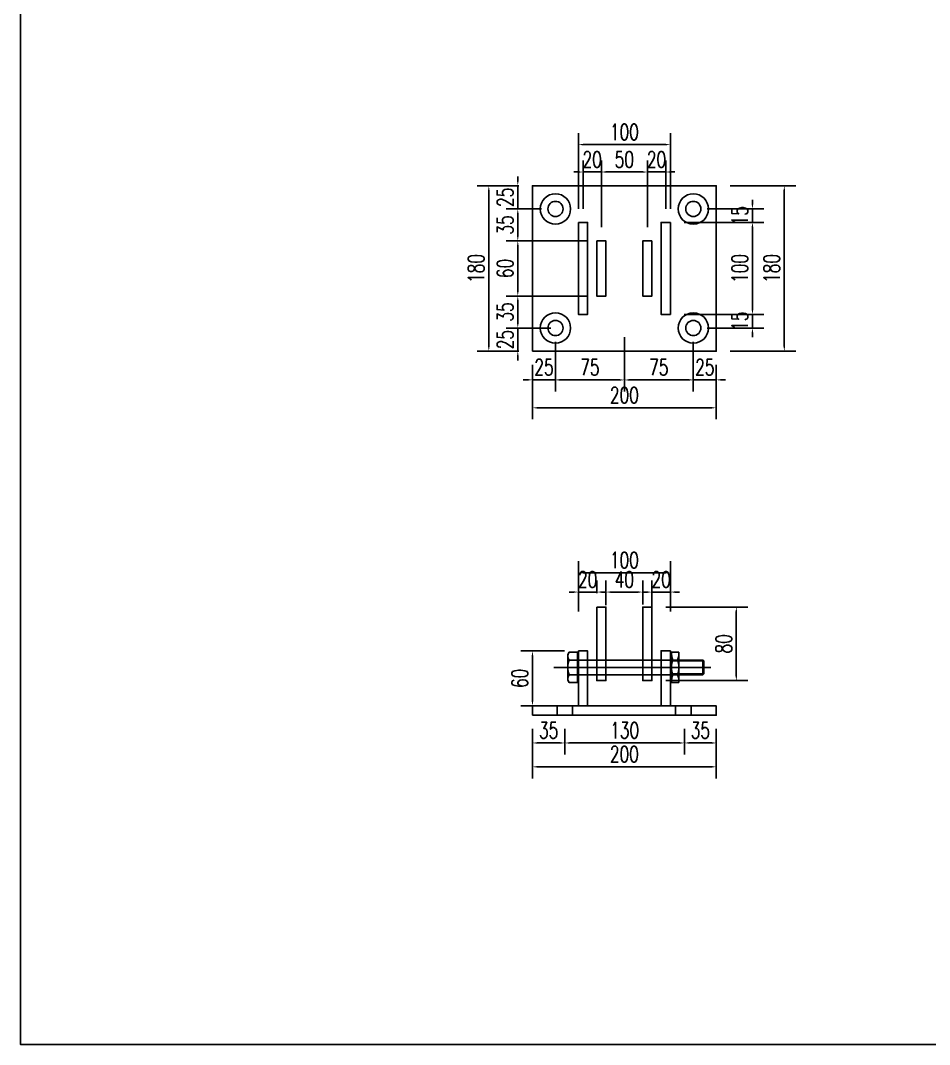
# Model space of a CAD drawing. Header units: millimetres. Extents: x -1546798 to -962116, y 1297493 to 1531173.
# Drawn here: x -1274215 to -1273226, y 1318310 to 1319424 of the extents above; entities that cross this region are included whole.
import ezdxf

# ---------------------------------------------------------------- set-up
doc = ezdxf.new("R2010")
doc.units = ezdxf.units.MM
doc.header["$LTSCALE"] = 10
doc.layers.get('0').update_dxf_attribs({"linetype": 'CONTINUOUS'})
doc.layers.get('DEFPOINTS').update_dxf_attribs({"linetype": 'CONTINUOUS'})
doc.layers.add('W-STEEL_FRAME钢架', color=3, linetype='CONTINUOUS')
doc.layers.add('铝架', color=3, linetype='CONTINUOUS')
doc.styles.add('STANDARD_T3', font='simplex.shx', dxfattribs={"width": 0.7, "bigfont": 'gbcbig.shx'})
doc.dimstyles.new('W&&5', dxfattribs={"dimtxt": 17.5, "dimasz": 5, "dimexe": 12.5, "dimexo": 15, "dimgap": 5, "dimtad": 1, "dimdec": 0, "dimzin": 0, "dimdsep": 46, "dimtxsty": 'STANDARD_T3', "dimcen": 0.09, "dimclrd": 1, "dimclre": 1, "dimclrt": 7, "dimazin": 2, "dimtfac": 1, "dimtdec": 0, "dimtix": 1, "dimtmove": 2, "dimatfit": 3, "dimfxl": 100, "dimtolj": 1, "dimtzin": 0, "dimarcsym": 0})

# ---------------------------------------------------------------- blocks, each defined once
blk = doc.blocks.new('*D1120')
at = {"layer": 'DEFPOINTS', "color": 0, "transparency": 16777216}
for p in [(-1273657.5, 1319064.5), (-1273457.5, 1319064.5), (-1273457.5, 1319002.9)]:
    blk.add_point(p, dxfattribs=at)
at = {"layer": 'W-STEEL_FRAME钢架', "color": 1, "lineweight": -2, "transparency": 16777216}
for p, q in [((-1273657.5, 1319049.5), (-1273657.5, 1318990.4)), ((-1273457.5, 1319049.5), (-1273457.5, 1318990.4)), ((-1273652.5, 1319002.9), (-1273462.5, 1319002.9))]:
    blk.add_line(p, q, dxfattribs=at)
at = {"layer": 'W-STEEL_FRAME钢架', "color": 1, "transparency": 16777216}
for points in [[(-1273652.5, 1319003.7), (-1273652.5, 1319002.1), (-1273657.5, 1319002.9)], [(-1273462.5, 1319003.7), (-1273462.5, 1319002.1), (-1273457.5, 1319002.9)]]:
    blk.add_solid(points, dxfattribs=at)
at = {"layer": 'W-STEEL_FRAME钢架', "color": 7, "transparency": 16777216, "insert": (-1273557.5, 1319016.7), "char_height": 17.5, "attachment_point": 5, "style": 'STANDARD_T3'}
blk.add_mtext('\\A1;200', dxfattribs=at)
blk = doc.blocks.new('*D1107')
at = {"layer": 'DEFPOINTS', "color": 0, "transparency": 16777216}
for p in [(-1273457.5, 1319244.5), (-1273383.5, 1319244.5), (-1273457.5, 1319064.5)]:
    blk.add_point(p, dxfattribs=at)
at = {"layer": 'W-STEEL_FRAME钢架', "color": 1, "lineweight": -2, "transparency": 16777216}
for p, q in [((-1273442.5, 1319244.5), (-1273371, 1319244.5)), ((-1273383.5, 1319069.5), (-1273383.5, 1319239.5)), ((-1273442.5, 1319064.5), (-1273371, 1319064.5))]:
    blk.add_line(p, q, dxfattribs=at)
at = {"layer": 'W-STEEL_FRAME钢架', "color": 1, "transparency": 16777216}
for points in [[(-1273384.3, 1319239.5), (-1273382.7, 1319239.5), (-1273383.5, 1319244.5)], [(-1273384.3, 1319069.5), (-1273382.7, 1319069.5), (-1273383.5, 1319064.5)]]:
    blk.add_solid(points, dxfattribs=at)
at = {"layer": 'W-STEEL_FRAME钢架', "color": 7, "transparency": 16777216, "insert": (-1273397.2, 1319154.5), "char_height": 17.5, "attachment_point": 5, "rotation": 90, "style": 'STANDARD_T3'}
blk.add_mtext('\\A1;180', dxfattribs=at)
blk = doc.blocks.new('*D1121')
at = {"layer": 'DEFPOINTS', "color": 0, "transparency": 16777216}
for p in [(-1273673.5, 1319184.5), (-1273607.5, 1319184.5), (-1273607.5, 1319124.5)]:
    blk.add_point(p, dxfattribs=at)
at = {"layer": 'W-STEEL_FRAME钢架', "color": 1, "lineweight": -2, "transparency": 16777216}
for p, q in [((-1273622.5, 1319184.5), (-1273686, 1319184.5)), ((-1273673.5, 1319129.5), (-1273673.5, 1319179.5)), ((-1273622.5, 1319124.5), (-1273686, 1319124.5))]:
    blk.add_line(p, q, dxfattribs=at)
at = {"layer": 'W-STEEL_FRAME钢架', "color": 1, "transparency": 16777216}
for points in [[(-1273674.3, 1319179.5), (-1273672.6, 1319179.5), (-1273673.5, 1319184.5)], [(-1273674.3, 1319129.5), (-1273672.6, 1319129.5), (-1273673.5, 1319124.5)]]:
    blk.add_solid(points, dxfattribs=at)
at = {"layer": 'W-STEEL_FRAME钢架', "color": 7, "transparency": 16777216, "insert": (-1273687.2, 1319154.5), "char_height": 17.5, "attachment_point": 5, "rotation": 90, "style": 'STANDARD_T3'}
blk.add_mtext('\\A1;60', dxfattribs=at)
blk = doc.blocks.new('*D1122')
at = {"layer": 'DEFPOINTS', "color": 0, "transparency": 16777216}
for p in [(-1273657.5, 1318668.6), (-1273457.5, 1318668.6), (-1273457.5, 1318612.4)]:
    blk.add_point(p, dxfattribs=at)
at = {"layer": 'W-STEEL_FRAME钢架', "color": 1, "lineweight": -2, "transparency": 16777216}
for p, q in [((-1273657.5, 1318653.6), (-1273657.5, 1318599.9)), ((-1273457.5, 1318653.6), (-1273457.5, 1318599.9)), ((-1273652.5, 1318612.4), (-1273462.5, 1318612.4))]:
    blk.add_line(p, q, dxfattribs=at)
at = {"layer": 'W-STEEL_FRAME钢架', "color": 1, "transparency": 16777216}
for points in [[(-1273652.5, 1318613.3), (-1273652.5, 1318611.6), (-1273657.5, 1318612.4)], [(-1273462.5, 1318613.3), (-1273462.5, 1318611.6), (-1273457.5, 1318612.4)]]:
    blk.add_solid(points, dxfattribs=at)
at = {"layer": 'W-STEEL_FRAME钢架', "color": 7, "transparency": 16777216, "insert": (-1273557.5, 1318626.2), "char_height": 17.5, "attachment_point": 5, "style": 'STANDARD_T3'}
blk.add_mtext('\\A1;200', dxfattribs=at)
blk = doc.blocks.new('*D1123')
at = {"layer": 'DEFPOINTS', "color": 0, "transparency": 16777216}
for p in [(-1273657.5, 1318738.5), (-1273607.5, 1318738.5), (-1273607.5, 1318678.6)]:
    blk.add_point(p, dxfattribs=at)
at = {"layer": 'W-STEEL_FRAME钢架', "color": 1, "lineweight": -2, "transparency": 16777216}
for p, q in [((-1273622.5, 1318738.5), (-1273670, 1318738.5)), ((-1273657.5, 1318683.6), (-1273657.5, 1318733.5)), ((-1273622.5, 1318678.6), (-1273670, 1318678.6))]:
    blk.add_line(p, q, dxfattribs=at)
at = {"layer": 'W-STEEL_FRAME钢架', "color": 1, "transparency": 16777216}
for points in [[(-1273658.3, 1318733.5), (-1273656.7, 1318733.5), (-1273657.5, 1318738.5)], [(-1273658.3, 1318683.6), (-1273656.7, 1318683.6), (-1273657.5, 1318678.6)]]:
    blk.add_solid(points, dxfattribs=at)
at = {"layer": 'W-STEEL_FRAME钢架', "color": 7, "transparency": 16777216, "insert": (-1273671.3, 1318708.6), "char_height": 17.5, "attachment_point": 5, "rotation": 90, "style": 'STANDARD_T3'}
blk.add_mtext('\\A1;60', dxfattribs=at)
blk = doc.blocks.new('*D1124')
at = {"layer": 'DEFPOINTS', "color": 0, "transparency": 16777216}
for p in [(-1273527.5, 1318786.2), (-1273527.5, 1318706.2), (-1273435.7, 1318706.2)]:
    blk.add_point(p, dxfattribs=at)
at = {"layer": 'W-STEEL_FRAME钢架', "color": 1, "lineweight": -2, "transparency": 16777216}
for p, q in [((-1273512.5, 1318786.2), (-1273423.2, 1318786.2)), ((-1273435.7, 1318781.2), (-1273435.7, 1318711.2)), ((-1273512.5, 1318706.2), (-1273423.2, 1318706.2))]:
    blk.add_line(p, q, dxfattribs=at)
at = {"layer": 'W-STEEL_FRAME钢架', "color": 1, "transparency": 16777216}
for points in [[(-1273436.5, 1318781.2), (-1273434.8, 1318781.2), (-1273435.7, 1318786.2)], [(-1273436.5, 1318711.2), (-1273434.8, 1318711.2), (-1273435.7, 1318706.2)]]:
    blk.add_solid(points, dxfattribs=at)
at = {"layer": 'W-STEEL_FRAME钢架', "color": 7, "transparency": 16777216, "insert": (-1273449.4, 1318746.2), "char_height": 17.5, "attachment_point": 5, "rotation": 90, "style": 'STANDARD_T3'}
blk.add_mtext('\\A1;80', dxfattribs=at)
blk = doc.blocks.new('*D1125')
at = {"layer": 'DEFPOINTS', "color": 0, "transparency": 16777216}
for p in [(-1273507.5, 1318823.5), (-1273607.5, 1318766.2), (-1273507.5, 1318766.2)]:
    blk.add_point(p, dxfattribs=at)
at = {"layer": 'W-STEEL_FRAME钢架', "color": 1, "lineweight": -2, "transparency": 16777216}
for p, q in [((-1273607.5, 1318781.2), (-1273607.5, 1318836)), ((-1273507.5, 1318781.2), (-1273507.5, 1318836)), ((-1273602.5, 1318823.5), (-1273512.5, 1318823.5))]:
    blk.add_line(p, q, dxfattribs=at)
at = {"layer": 'W-STEEL_FRAME钢架', "color": 1, "transparency": 16777216}
for points in [[(-1273602.5, 1318824.4), (-1273602.5, 1318822.7), (-1273607.5, 1318823.5)], [(-1273512.5, 1318824.4), (-1273512.5, 1318822.7), (-1273507.5, 1318823.5)]]:
    blk.add_solid(points, dxfattribs=at)
at = {"layer": 'W-STEEL_FRAME钢架', "color": 7, "transparency": 16777216, "insert": (-1273557.5, 1318837.3), "char_height": 17.5, "attachment_point": 5, "style": 'STANDARD_T3'}
blk.add_mtext('\\A1;100', dxfattribs=at)
blk = doc.blocks.new('luosi')
at = {"color": 6}
for p, q in [((112.8, 16.6), (120.8, 16.6)), ((112.8, 16.6), (112.8, -16.6)), ((120.8, 16.6), (120.8, -16.6)), ((155.7, 0), (-15.4, 0)), ((10.5, 8), (1.5, 8)), ((112.8, 8), (120.8, 8)), ((10.5, -8), (1.5, -8)), ((112.8, -8), (120.8, -8)), ((112.8, -16.6), (120.8, -16.6))]:
    blk.add_line(p, q, dxfattribs=at)
for points in [[(10.5, -16.6), (1.5, -16.6), (0, -14), (0, 14), (1.5, 16.6), (10.5, 16.6)], [(10.5, 12.4), (11.1, 12.4), (11.1, -12.4), (10.5, -12.4)]]:
    blk.add_lwpolyline(points, close=True, dxfattribs=at)
for points in [[(11.1, -8), (146.9, -8), (147.9, -7), (147.9, 7), (146.9, 8), (11.1, 8)], [(111.2, 8), (112.9, 7), (147.9, 7)], [(146.9, 8), (146.9, -8)], [(111.2, -8), (112.9, -7), (147.9, -7)]]:
    blk.add_lwpolyline(points, dxfattribs=at)
for centre, radius, start, end in [((6.9, 12.3), 6.91, 141.5307, 218.4693), ((134.9, 16), 22.1, 178.4824, 201.2393), ((98.8, 16), 22.1, 338.7607, 1.5176), ((22.1, 0), 22.1, 158.7607, 201.2393), ((134.9, 0), 22.1, 158.7607, 201.2393), ((98.8, 0), 22.1, 338.7607, 21.2393), ((6.9, -12.3), 6.91, 141.5307, 218.4693), ((134.9, -16), 22.1, 158.7607, 181.5348), ((98.8, -16), 22.1, 358.4652, 21.2393)]:
    blk.add_arc(centre, radius, start, end, dxfattribs=at)
blk = doc.blocks.new('*D1129')
at = {"layer": 'DEFPOINTS', "color": 0, "transparency": 16777216}
for p in [(-1273507.5, 1319204.5), (-1273418.2, 1319204.5), (-1273507.5, 1319104.5)]:
    blk.add_point(p, dxfattribs=at)
at = {"layer": 'W-STEEL_FRAME钢架', "color": 1, "lineweight": -2, "transparency": 16777216}
for p, q in [((-1273492.5, 1319204.5), (-1273405.7, 1319204.5)), ((-1273418.2, 1319109.5), (-1273418.2, 1319199.5)), ((-1273492.5, 1319104.5), (-1273405.7, 1319104.5))]:
    blk.add_line(p, q, dxfattribs=at)
at = {"layer": 'W-STEEL_FRAME钢架', "color": 1, "transparency": 16777216}
for points in [[(-1273419, 1319199.5), (-1273417.3, 1319199.5), (-1273418.2, 1319204.5)], [(-1273419, 1319109.5), (-1273417.3, 1319109.5), (-1273418.2, 1319104.5)]]:
    blk.add_solid(points, dxfattribs=at)
at = {"layer": 'W-STEEL_FRAME钢架', "color": 7, "transparency": 16777216, "insert": (-1273431.9, 1319154.5), "char_height": 17.5, "attachment_point": 5, "rotation": 90, "style": 'STANDARD_T3'}
blk.add_mtext('\\A1;100', dxfattribs=at)
blk = doc.blocks.new('*D1137')
at = {"layer": 'DEFPOINTS', "color": 0, "transparency": 16777216}
for p in [(-1273582.5, 1319124.5), (-1273673.5, 1319089.7), (-1273622.5, 1319089.7)]:
    blk.add_point(p, dxfattribs=at)
at = {"layer": 'W-STEEL_FRAME钢架', "color": 1, "lineweight": -2, "transparency": 16777216}
for p, q in [((-1273597.5, 1319124.5), (-1273686, 1319124.5)), ((-1273673.5, 1319119.5), (-1273673.5, 1319094.7)), ((-1273637.5, 1319089.7), (-1273686, 1319089.7))]:
    blk.add_line(p, q, dxfattribs=at)
at = {"layer": 'W-STEEL_FRAME钢架', "color": 1, "transparency": 16777216}
for points in [[(-1273674.3, 1319119.5), (-1273672.6, 1319119.5), (-1273673.5, 1319124.5)], [(-1273674.3, 1319094.7), (-1273672.6, 1319094.7), (-1273673.5, 1319089.7)]]:
    blk.add_solid(points, dxfattribs=at)
at = {"layer": 'W-STEEL_FRAME钢架', "color": 7, "transparency": 16777216, "insert": (-1273687.2, 1319107.1), "char_height": 17.5, "attachment_point": 5, "rotation": 90, "style": 'STANDARD_T3'}
blk.add_mtext('\\A1;35', dxfattribs=at)
blk = doc.blocks.new('*D1138')
at = {"layer": 'DEFPOINTS', "color": 0, "transparency": 16777216}
for p in [(-1273673.5, 1319219.2), (-1273632.5, 1319219.2), (-1273582.5, 1319184.5)]:
    blk.add_point(p, dxfattribs=at)
at = {"layer": 'W-STEEL_FRAME钢架', "color": 1, "lineweight": -2, "transparency": 16777216}
for p, q in [((-1273647.5, 1319219.2), (-1273686, 1319219.2)), ((-1273673.5, 1319189.5), (-1273673.5, 1319214.2)), ((-1273597.5, 1319184.5), (-1273686, 1319184.5))]:
    blk.add_line(p, q, dxfattribs=at)
at = {"layer": 'W-STEEL_FRAME钢架', "color": 1, "transparency": 16777216}
for points in [[(-1273674.3, 1319214.2), (-1273672.6, 1319214.2), (-1273673.5, 1319219.2)], [(-1273674.3, 1319189.5), (-1273672.6, 1319189.5), (-1273673.5, 1319184.5)]]:
    blk.add_solid(points, dxfattribs=at)
at = {"layer": 'W-STEEL_FRAME钢架', "color": 7, "transparency": 16777216, "insert": (-1273687.2, 1319201.8), "char_height": 17.5, "attachment_point": 5, "rotation": 90, "style": 'STANDARD_T3'}
blk.add_mtext('\\A1;35', dxfattribs=at)
blk = doc.blocks.new('*D1139')
at = {"layer": 'DEFPOINTS', "color": 0, "transparency": 16777216}
for p in [(-1273632.5, 1319089.7), (-1273657.5, 1319064.5), (-1273632.5, 1319033.3)]:
    blk.add_point(p, dxfattribs=at)
at = {"layer": 'W-STEEL_FRAME钢架', "color": 1, "lineweight": -2, "transparency": 16777216}
for p, q in [((-1273632.5, 1319074.7), (-1273632.5, 1319020.8)), ((-1273657.5, 1319049.5), (-1273657.5, 1319020.8)), ((-1273662.5, 1319033.3), (-1273667.5, 1319033.3)), ((-1273657.5, 1319033.3), (-1273632.5, 1319033.3)), ((-1273627.5, 1319033.3), (-1273622.5, 1319033.3))]:
    blk.add_line(p, q, dxfattribs=at)
at = {"layer": 'W-STEEL_FRAME钢架', "color": 1, "transparency": 16777216}
for points in [[(-1273662.5, 1319034.2), (-1273662.5, 1319032.5), (-1273657.5, 1319033.3)], [(-1273627.5, 1319034.2), (-1273627.5, 1319032.5), (-1273632.5, 1319033.3)]]:
    blk.add_solid(points, dxfattribs=at)
at = {"layer": 'W-STEEL_FRAME钢架', "color": 7, "transparency": 16777216, "insert": (-1273645, 1319047.1), "char_height": 17.5, "attachment_point": 5, "style": 'STANDARD_T3'}
blk.add_mtext('\\A1;25', dxfattribs=at)
blk = doc.blocks.new('*D1140')
at = {"layer": 'DEFPOINTS', "color": 0, "transparency": 16777216}
for p in [(-1273632.5, 1319089.7), (-1273557.5, 1319094.7), (-1273557.5, 1319033.2)]:
    blk.add_point(p, dxfattribs=at)
at = {"layer": 'W-STEEL_FRAME钢架', "color": 1, "lineweight": -2, "transparency": 16777216}
for p, q in [((-1273557.5, 1319079.7), (-1273557.5, 1319020.7)), ((-1273632.5, 1319074.7), (-1273632.5, 1319020.7)), ((-1273627.5, 1319033.2), (-1273562.5, 1319033.2))]:
    blk.add_line(p, q, dxfattribs=at)
at = {"layer": 'W-STEEL_FRAME钢架', "color": 1, "transparency": 16777216}
for points in [[(-1273627.5, 1319034), (-1273627.5, 1319032.4), (-1273632.5, 1319033.2)], [(-1273562.5, 1319034), (-1273562.5, 1319032.4), (-1273557.5, 1319033.2)]]:
    blk.add_solid(points, dxfattribs=at)
at = {"layer": 'W-STEEL_FRAME钢架', "color": 7, "transparency": 16777216, "insert": (-1273595, 1319047), "char_height": 17.5, "attachment_point": 5, "style": 'STANDARD_T3'}
blk.add_mtext('\\A1;75', dxfattribs=at)
blk = doc.blocks.new('*D1141')
at = {"layer": 'DEFPOINTS', "color": 0, "transparency": 16777216}
for p in [(-1273557.5, 1319094.7), (-1273482.5, 1319089.7), (-1273482.5, 1319033.2)]:
    blk.add_point(p, dxfattribs=at)
at = {"layer": 'W-STEEL_FRAME钢架', "color": 1, "lineweight": -2, "transparency": 16777216}
for p, q in [((-1273557.5, 1319079.7), (-1273557.5, 1319020.7)), ((-1273482.5, 1319074.7), (-1273482.5, 1319020.7)), ((-1273552.5, 1319033.2), (-1273487.5, 1319033.2))]:
    blk.add_line(p, q, dxfattribs=at)
at = {"layer": 'W-STEEL_FRAME钢架', "color": 1, "transparency": 16777216}
for points in [[(-1273552.5, 1319034), (-1273552.5, 1319032.4), (-1273557.5, 1319033.2)], [(-1273487.5, 1319034), (-1273487.5, 1319032.4), (-1273482.5, 1319033.2)]]:
    blk.add_solid(points, dxfattribs=at)
at = {"layer": 'W-STEEL_FRAME钢架', "color": 7, "transparency": 16777216, "insert": (-1273520, 1319047), "char_height": 17.5, "attachment_point": 5, "style": 'STANDARD_T3'}
blk.add_mtext('\\A1;75', dxfattribs=at)
blk = doc.blocks.new('*D1142')
at = {"layer": 'DEFPOINTS', "color": 0, "transparency": 16777216}
for p in [(-1273482.5, 1319089.7), (-1273457.5, 1319064.5), (-1273457.5, 1319033.3)]:
    blk.add_point(p, dxfattribs=at)
at = {"layer": 'W-STEEL_FRAME钢架', "color": 1, "lineweight": -2, "transparency": 16777216}
for p, q in [((-1273482.5, 1319074.7), (-1273482.5, 1319020.8)), ((-1273457.5, 1319049.5), (-1273457.5, 1319020.8)), ((-1273487.5, 1319033.3), (-1273492.5, 1319033.3)), ((-1273482.5, 1319033.3), (-1273457.5, 1319033.3)), ((-1273452.5, 1319033.3), (-1273447.5, 1319033.3))]:
    blk.add_line(p, q, dxfattribs=at)
at = {"layer": 'W-STEEL_FRAME钢架', "color": 1, "transparency": 16777216}
for points in [[(-1273487.5, 1319034.2), (-1273487.5, 1319032.5), (-1273482.5, 1319033.3)], [(-1273452.5, 1319034.2), (-1273452.5, 1319032.5), (-1273457.5, 1319033.3)]]:
    blk.add_solid(points, dxfattribs=at)
at = {"layer": 'W-STEEL_FRAME钢架', "color": 7, "transparency": 16777216, "insert": (-1273470, 1319047.1), "char_height": 17.5, "attachment_point": 5, "style": 'STANDARD_T3'}
blk.add_mtext('\\A1;25', dxfattribs=at)
blk = doc.blocks.new('*D1143')
at = {"layer": 'DEFPOINTS', "color": 0, "transparency": 16777216}
for p in [(-1273582.5, 1319259.4), (-1273602.5, 1319204.5), (-1273582.5, 1319184.5)]:
    blk.add_point(p, dxfattribs=at)
at = {"layer": 'W-STEEL_FRAME钢架', "color": 1, "lineweight": -2, "transparency": 16777216}
for p, q in [((-1273602.5, 1319219.5), (-1273602.5, 1319271.9)), ((-1273582.5, 1319199.5), (-1273582.5, 1319271.9)), ((-1273607.5, 1319259.4), (-1273612.5, 1319259.4)), ((-1273602.5, 1319259.4), (-1273582.5, 1319259.4)), ((-1273577.5, 1319259.4), (-1273572.5, 1319259.4))]:
    blk.add_line(p, q, dxfattribs=at)
at = {"layer": 'W-STEEL_FRAME钢架', "color": 1, "transparency": 16777216}
for points in [[(-1273607.5, 1319260.2), (-1273607.5, 1319258.5), (-1273602.5, 1319259.4)], [(-1273577.5, 1319260.2), (-1273577.5, 1319258.5), (-1273582.5, 1319259.4)]]:
    blk.add_solid(points, dxfattribs=at)
at = {"layer": 'W-STEEL_FRAME钢架', "color": 7, "transparency": 16777216, "insert": (-1273592.5, 1319273.1), "char_height": 17.5, "attachment_point": 5, "style": 'STANDARD_T3'}
blk.add_mtext('\\A1;20', dxfattribs=at)
blk = doc.blocks.new('*D1144')
at = {"layer": 'DEFPOINTS', "color": 0, "transparency": 16777216}
for p in [(-1273532.5, 1319259.4), (-1273582.5, 1319184.5), (-1273532.5, 1319184.5)]:
    blk.add_point(p, dxfattribs=at)
at = {"layer": 'W-STEEL_FRAME钢架', "color": 1, "lineweight": -2, "transparency": 16777216}
for p, q in [((-1273582.5, 1319199.5), (-1273582.5, 1319271.9)), ((-1273532.5, 1319199.5), (-1273532.5, 1319271.9)), ((-1273577.5, 1319259.4), (-1273537.5, 1319259.4))]:
    blk.add_line(p, q, dxfattribs=at)
at = {"layer": 'W-STEEL_FRAME钢架', "color": 1, "transparency": 16777216}
for points in [[(-1273577.5, 1319260.2), (-1273577.5, 1319258.5), (-1273582.5, 1319259.4)], [(-1273537.5, 1319260.2), (-1273537.5, 1319258.5), (-1273532.5, 1319259.4)]]:
    blk.add_solid(points, dxfattribs=at)
at = {"layer": 'W-STEEL_FRAME钢架', "color": 7, "transparency": 16777216, "insert": (-1273557.5, 1319273.1), "char_height": 17.5, "attachment_point": 5, "style": 'STANDARD_T3'}
blk.add_mtext('\\A1;50', dxfattribs=at)
blk = doc.blocks.new('*D1145')
at = {"layer": 'DEFPOINTS', "color": 0, "transparency": 16777216}
for p in [(-1273512.5, 1319259.4), (-1273512.5, 1319204.5), (-1273532.5, 1319184.5)]:
    blk.add_point(p, dxfattribs=at)
at = {"layer": 'W-STEEL_FRAME钢架', "color": 1, "lineweight": -2, "transparency": 16777216}
for p, q in [((-1273532.5, 1319199.5), (-1273532.5, 1319271.9)), ((-1273512.5, 1319219.5), (-1273512.5, 1319271.9)), ((-1273537.5, 1319259.4), (-1273542.5, 1319259.4)), ((-1273532.5, 1319259.4), (-1273512.5, 1319259.4)), ((-1273507.5, 1319259.4), (-1273502.5, 1319259.4))]:
    blk.add_line(p, q, dxfattribs=at)
at = {"layer": 'W-STEEL_FRAME钢架', "color": 1, "transparency": 16777216}
for points in [[(-1273537.5, 1319260.2), (-1273537.5, 1319258.5), (-1273532.5, 1319259.4)], [(-1273507.5, 1319260.2), (-1273507.5, 1319258.5), (-1273512.5, 1319259.4)]]:
    blk.add_solid(points, dxfattribs=at)
at = {"layer": 'W-STEEL_FRAME钢架', "color": 7, "transparency": 16777216, "insert": (-1273522.5, 1319273.1), "char_height": 17.5, "attachment_point": 5, "style": 'STANDARD_T3'}
blk.add_mtext('\\A1;20', dxfattribs=at)
blk = doc.blocks.new('*D1146')
at = {"layer": 'DEFPOINTS', "color": 0, "transparency": 16777216}
for p in [(-1273507.5, 1319289.2), (-1273607.5, 1319204.5), (-1273507.5, 1319204.5)]:
    blk.add_point(p, dxfattribs=at)
at = {"layer": 'W-STEEL_FRAME钢架', "color": 1, "lineweight": -2, "transparency": 16777216}
for p, q in [((-1273607.5, 1319219.5), (-1273607.5, 1319301.7)), ((-1273507.5, 1319219.5), (-1273507.5, 1319301.7)), ((-1273602.5, 1319289.2), (-1273512.5, 1319289.2))]:
    blk.add_line(p, q, dxfattribs=at)
at = {"layer": 'W-STEEL_FRAME钢架', "color": 1, "transparency": 16777216}
for points in [[(-1273602.5, 1319290), (-1273602.5, 1319288.3), (-1273607.5, 1319289.2)], [(-1273512.5, 1319290), (-1273512.5, 1319288.3), (-1273507.5, 1319289.2)]]:
    blk.add_solid(points, dxfattribs=at)
at = {"layer": 'W-STEEL_FRAME钢架', "color": 7, "transparency": 16777216, "insert": (-1273557.5, 1319302.9), "char_height": 17.5, "attachment_point": 5, "style": 'STANDARD_T3'}
blk.add_mtext('\\A1;100', dxfattribs=at)
blk = doc.blocks.new('*D1147')
at = {"layer": 'DEFPOINTS', "color": 0, "transparency": 16777216}
for p in [(-1273507.5, 1319104.5), (-1273482.5, 1319089.7), (-1273418.2, 1319089.7)]:
    blk.add_point(p, dxfattribs=at)
at = {"layer": 'W-STEEL_FRAME钢架', "color": 1, "lineweight": -2, "transparency": 16777216}
for p, q in [((-1273418.2, 1319109.5), (-1273418.2, 1319114.5)), ((-1273492.5, 1319104.5), (-1273405.7, 1319104.5)), ((-1273418.2, 1319104.5), (-1273418.2, 1319089.7)), ((-1273467.5, 1319089.7), (-1273405.7, 1319089.7)), ((-1273418.2, 1319084.7), (-1273418.2, 1319079.7))]:
    blk.add_line(p, q, dxfattribs=at)
at = {"layer": 'W-STEEL_FRAME钢架', "color": 1, "transparency": 16777216}
for points in [[(-1273419, 1319109.5), (-1273417.3, 1319109.5), (-1273418.2, 1319104.5)], [(-1273419, 1319084.7), (-1273417.3, 1319084.7), (-1273418.2, 1319089.7)]]:
    blk.add_solid(points, dxfattribs=at)
at = {"layer": 'W-STEEL_FRAME钢架', "color": 7, "transparency": 16777216, "insert": (-1273431.9, 1319097.1), "char_height": 17.5, "attachment_point": 5, "rotation": 90, "style": 'STANDARD_T3'}
blk.add_mtext('\\A1;15', dxfattribs=at)
blk = doc.blocks.new('*D1148')
at = {"layer": 'DEFPOINTS', "color": 0, "transparency": 16777216}
for p in [(-1273482.5, 1319219.2), (-1273418.2, 1319219.2), (-1273507.5, 1319204.5)]:
    blk.add_point(p, dxfattribs=at)
at = {"layer": 'W-STEEL_FRAME钢架', "color": 1, "lineweight": -2, "transparency": 16777216}
for p, q in [((-1273418.2, 1319224.2), (-1273418.2, 1319229.2)), ((-1273467.5, 1319219.2), (-1273405.7, 1319219.2)), ((-1273418.2, 1319204.5), (-1273418.2, 1319219.2)), ((-1273492.5, 1319204.5), (-1273405.7, 1319204.5)), ((-1273418.2, 1319199.5), (-1273418.2, 1319194.5))]:
    blk.add_line(p, q, dxfattribs=at)
at = {"layer": 'W-STEEL_FRAME钢架', "color": 1, "transparency": 16777216}
for points in [[(-1273419, 1319224.2), (-1273417.3, 1319224.2), (-1273418.2, 1319219.2)], [(-1273419, 1319199.5), (-1273417.3, 1319199.5), (-1273418.2, 1319204.5)]]:
    blk.add_solid(points, dxfattribs=at)
at = {"layer": 'W-STEEL_FRAME钢架', "color": 7, "transparency": 16777216, "insert": (-1273431.9, 1319211.8), "char_height": 17.5, "attachment_point": 5, "rotation": 90, "style": 'STANDARD_T3'}
blk.add_mtext('\\A1;15', dxfattribs=at)
blk = doc.blocks.new('*D1149')
at = {"layer": 'DEFPOINTS', "color": 0, "transparency": 16777216}
for p in [(-1273657.5, 1318668.6), (-1273622.3, 1318668.6), (-1273622.3, 1318638.4)]:
    blk.add_point(p, dxfattribs=at)
at = {"layer": 'W-STEEL_FRAME钢架', "color": 1, "lineweight": -2, "transparency": 16777216}
for p, q in [((-1273657.5, 1318653.6), (-1273657.5, 1318625.9)), ((-1273622.3, 1318653.6), (-1273622.3, 1318625.9)), ((-1273652.5, 1318638.4), (-1273627.3, 1318638.4))]:
    blk.add_line(p, q, dxfattribs=at)
at = {"layer": 'W-STEEL_FRAME钢架', "color": 1, "transparency": 16777216}
for points in [[(-1273652.5, 1318639.2), (-1273652.5, 1318637.5), (-1273657.5, 1318638.4)], [(-1273627.3, 1318639.2), (-1273627.3, 1318637.5), (-1273622.3, 1318638.4)]]:
    blk.add_solid(points, dxfattribs=at)
at = {"layer": 'W-STEEL_FRAME钢架', "color": 7, "transparency": 16777216, "insert": (-1273639.9, 1318652.1), "char_height": 17.5, "attachment_point": 5, "style": 'STANDARD_T3'}
blk.add_mtext('\\A1;35', dxfattribs=at)
blk = doc.blocks.new('*D1150')
at = {"layer": 'DEFPOINTS', "color": 0, "transparency": 16777216}
for p in [(-1273622.3, 1318668.6), (-1273492.2, 1318668.6), (-1273492.2, 1318638.4)]:
    blk.add_point(p, dxfattribs=at)
at = {"layer": 'W-STEEL_FRAME钢架', "color": 1, "lineweight": -2, "transparency": 16777216}
for p, q in [((-1273622.3, 1318653.6), (-1273622.3, 1318625.9)), ((-1273492.2, 1318653.6), (-1273492.2, 1318625.9)), ((-1273617.3, 1318638.4), (-1273497.2, 1318638.4))]:
    blk.add_line(p, q, dxfattribs=at)
at = {"layer": 'W-STEEL_FRAME钢架', "color": 1, "transparency": 16777216}
for points in [[(-1273617.3, 1318639.2), (-1273617.3, 1318637.5), (-1273622.3, 1318638.4)], [(-1273497.2, 1318639.2), (-1273497.2, 1318637.5), (-1273492.2, 1318638.4)]]:
    blk.add_solid(points, dxfattribs=at)
at = {"layer": 'W-STEEL_FRAME钢架', "color": 7, "transparency": 16777216, "insert": (-1273557.2, 1318652.1), "char_height": 17.5, "attachment_point": 5, "style": 'STANDARD_T3'}
blk.add_mtext('\\A1;130', dxfattribs=at)
blk = doc.blocks.new('*D1151')
at = {"layer": 'DEFPOINTS', "color": 0, "transparency": 16777216}
for p in [(-1273492.2, 1318668.6), (-1273457.5, 1318668.6), (-1273457.5, 1318638.4)]:
    blk.add_point(p, dxfattribs=at)
at = {"layer": 'W-STEEL_FRAME钢架', "color": 1, "lineweight": -2, "transparency": 16777216}
for p, q in [((-1273492.2, 1318653.6), (-1273492.2, 1318625.9)), ((-1273457.5, 1318653.6), (-1273457.5, 1318625.9)), ((-1273487.2, 1318638.4), (-1273462.5, 1318638.4))]:
    blk.add_line(p, q, dxfattribs=at)
at = {"layer": 'W-STEEL_FRAME钢架', "color": 1, "transparency": 16777216}
for points in [[(-1273487.2, 1318639.2), (-1273487.2, 1318637.5), (-1273492.2, 1318638.4)], [(-1273462.5, 1318639.2), (-1273462.5, 1318637.5), (-1273457.5, 1318638.4)]]:
    blk.add_solid(points, dxfattribs=at)
at = {"layer": 'W-STEEL_FRAME钢架', "color": 7, "transparency": 16777216, "insert": (-1273474.8, 1318652.1), "char_height": 17.5, "attachment_point": 5, "style": 'STANDARD_T3'}
blk.add_mtext('\\A1;35', dxfattribs=at)
blk = doc.blocks.new('*D1152')
at = {"layer": 'DEFPOINTS', "color": 0, "transparency": 16777216}
for p in [(-1273587.5, 1318802.5), (-1273587.5, 1318786.2), (-1273607.5, 1318766.2)]:
    blk.add_point(p, dxfattribs=at)
at = {"layer": 'W-STEEL_FRAME钢架', "color": 1, "lineweight": -2, "transparency": 16777216}
for p, q in [((-1273607.5, 1318781.2), (-1273607.5, 1318815)), ((-1273587.5, 1318801.2), (-1273587.5, 1318815)), ((-1273612.5, 1318802.5), (-1273617.5, 1318802.5)), ((-1273607.5, 1318802.5), (-1273587.5, 1318802.5)), ((-1273582.5, 1318802.5), (-1273577.5, 1318802.5))]:
    blk.add_line(p, q, dxfattribs=at)
at = {"layer": 'W-STEEL_FRAME钢架', "color": 1, "transparency": 16777216}
for points in [[(-1273612.5, 1318803.3), (-1273612.5, 1318801.7), (-1273607.5, 1318802.5)], [(-1273582.5, 1318803.3), (-1273582.5, 1318801.7), (-1273587.5, 1318802.5)]]:
    blk.add_solid(points, dxfattribs=at)
at = {"layer": 'W-STEEL_FRAME钢架', "color": 7, "transparency": 16777216, "insert": (-1273597.5, 1318816.2), "char_height": 17.5, "attachment_point": 5, "style": 'STANDARD_T3'}
blk.add_mtext('\\A1;20', dxfattribs=at)
blk = doc.blocks.new('*D1153')
at = {"layer": 'DEFPOINTS', "color": 0, "transparency": 16777216}
for p in [(-1273537.5, 1318802.5), (-1273577.5, 1318773.1), (-1273537.5, 1318773.9)]:
    blk.add_point(p, dxfattribs=at)
at = {"layer": 'W-STEEL_FRAME钢架', "color": 1, "lineweight": -2, "transparency": 16777216}
for p, q in [((-1273577.5, 1318788.1), (-1273577.5, 1318815)), ((-1273537.5, 1318788.9), (-1273537.5, 1318815)), ((-1273572.5, 1318802.5), (-1273542.5, 1318802.5))]:
    blk.add_line(p, q, dxfattribs=at)
at = {"layer": 'W-STEEL_FRAME钢架', "color": 1, "transparency": 16777216}
for points in [[(-1273572.5, 1318803.3), (-1273572.5, 1318801.7), (-1273577.5, 1318802.5)], [(-1273542.5, 1318803.3), (-1273542.5, 1318801.7), (-1273537.5, 1318802.5)]]:
    blk.add_solid(points, dxfattribs=at)
at = {"layer": 'W-STEEL_FRAME钢架', "color": 7, "transparency": 16777216, "insert": (-1273557.5, 1318816.2), "char_height": 17.5, "attachment_point": 5, "style": 'STANDARD_T3'}
blk.add_mtext('\\A1;40', dxfattribs=at)
blk = doc.blocks.new('*D1109')
at = {"layer": 'DEFPOINTS', "color": 0, "transparency": 16777216}
for p in [(-1273507.5, 1318802.5), (-1273507.5, 1318766.2), (-1273527.5, 1318756.2)]:
    blk.add_point(p, dxfattribs=at)
at = {"layer": 'W-STEEL_FRAME钢架', "color": 1, "lineweight": -2, "transparency": 16777216}
for p, q in [((-1273527.5, 1318771.2), (-1273527.5, 1318815)), ((-1273507.5, 1318781.2), (-1273507.5, 1318815)), ((-1273532.5, 1318802.5), (-1273537.5, 1318802.5)), ((-1273527.5, 1318802.5), (-1273507.5, 1318802.5)), ((-1273502.5, 1318802.5), (-1273497.5, 1318802.5))]:
    blk.add_line(p, q, dxfattribs=at)
at = {"layer": 'W-STEEL_FRAME钢架', "color": 1, "transparency": 16777216}
for points in [[(-1273532.5, 1318803.3), (-1273532.5, 1318801.7), (-1273527.5, 1318802.5)], [(-1273502.5, 1318803.3), (-1273502.5, 1318801.7), (-1273507.5, 1318802.5)]]:
    blk.add_solid(points, dxfattribs=at)
at = {"layer": 'W-STEEL_FRAME钢架', "color": 7, "transparency": 16777216, "insert": (-1273517.5, 1318816.2), "char_height": 17.5, "attachment_point": 5, "style": 'STANDARD_T3'}
blk.add_mtext('\\A1;20', dxfattribs=at)
blk = doc.blocks.new('*D1190')
at = {"layer": 'DEFPOINTS', "color": 0, "transparency": 16777216}
for p in [(-1273673.5, 1319089.7), (-1273632.5, 1319089.7), (-1273657.5, 1319064.5)]:
    blk.add_point(p, dxfattribs=at)
at = {"layer": 'W-STEEL_FRAME钢架', "color": 1, "lineweight": -2, "transparency": 16777216}
for p, q in [((-1273673.5, 1319094.7), (-1273673.5, 1319099.7)), ((-1273647.5, 1319089.7), (-1273686, 1319089.7)), ((-1273673.5, 1319064.5), (-1273673.5, 1319089.7)), ((-1273672.5, 1319064.5), (-1273686, 1319064.5)), ((-1273673.5, 1319059.5), (-1273673.5, 1319054.5))]:
    blk.add_line(p, q, dxfattribs=at)
at = {"layer": 'W-STEEL_FRAME钢架', "color": 1, "transparency": 16777216}
for points in [[(-1273674.3, 1319094.7), (-1273672.6, 1319094.7), (-1273673.5, 1319089.7)], [(-1273674.3, 1319059.5), (-1273672.6, 1319059.5), (-1273673.5, 1319064.5)]]:
    blk.add_solid(points, dxfattribs=at)
at = {"layer": 'W-STEEL_FRAME钢架', "color": 7, "transparency": 16777216, "insert": (-1273687.2, 1319077.1), "char_height": 17.5, "attachment_point": 5, "rotation": 90, "style": 'STANDARD_T3'}
blk.add_mtext('\\A1;25', dxfattribs=at)
blk = doc.blocks.new('*D1191')
at = {"layer": 'DEFPOINTS', "color": 0, "transparency": 16777216}
for p in [(-1273673.5, 1319244.5), (-1273657.5, 1319244.5), (-1273632.5, 1319219.2)]:
    blk.add_point(p, dxfattribs=at)
at = {"layer": 'W-STEEL_FRAME钢架', "color": 1, "lineweight": -2, "transparency": 16777216}
for p, q in [((-1273673.5, 1319249.5), (-1273673.5, 1319254.5)), ((-1273672.5, 1319244.5), (-1273686, 1319244.5)), ((-1273673.5, 1319219.2), (-1273673.5, 1319244.5)), ((-1273647.5, 1319219.2), (-1273686, 1319219.2)), ((-1273673.5, 1319214.2), (-1273673.5, 1319209.2))]:
    blk.add_line(p, q, dxfattribs=at)
at = {"layer": 'W-STEEL_FRAME钢架', "color": 1, "transparency": 16777216}
for points in [[(-1273674.3, 1319249.5), (-1273672.6, 1319249.5), (-1273673.5, 1319244.5)], [(-1273674.3, 1319214.2), (-1273672.6, 1319214.2), (-1273673.5, 1319219.2)]]:
    blk.add_solid(points, dxfattribs=at)
at = {"layer": 'W-STEEL_FRAME钢架', "color": 7, "transparency": 16777216, "insert": (-1273687.2, 1319231.8), "char_height": 17.5, "attachment_point": 5, "rotation": 90, "style": 'STANDARD_T3'}
blk.add_mtext('\\A1;25', dxfattribs=at)
blk = doc.blocks.new('*D1192')
at = {"layer": 'DEFPOINTS', "color": 0, "transparency": 16777216}
for p in [(-1273657.5, 1319244.5), (-1273705, 1319064.5), (-1273657.5, 1319064.5)]:
    blk.add_point(p, dxfattribs=at)
at = {"layer": 'W-STEEL_FRAME钢架', "color": 1, "lineweight": -2, "transparency": 16777216}
for p, q in [((-1273672.5, 1319244.5), (-1273717.5, 1319244.5)), ((-1273705, 1319239.5), (-1273705, 1319069.5)), ((-1273672.5, 1319064.5), (-1273717.5, 1319064.5))]:
    blk.add_line(p, q, dxfattribs=at)
at = {"layer": 'W-STEEL_FRAME钢架', "color": 1, "transparency": 16777216}
for points in [[(-1273705.8, 1319239.5), (-1273704.2, 1319239.5), (-1273705, 1319244.5)], [(-1273705.8, 1319069.5), (-1273704.2, 1319069.5), (-1273705, 1319064.5)]]:
    blk.add_solid(points, dxfattribs=at)
at = {"layer": 'W-STEEL_FRAME钢架', "color": 7, "transparency": 16777216, "insert": (-1273718.8, 1319154.5), "char_height": 17.5, "attachment_point": 5, "rotation": 90, "style": 'STANDARD_T3'}
blk.add_mtext('\\A1;180', dxfattribs=at)

msp = doc.modelspace()

# ---------------------------------------------------------------- linework, layer by layer
at = {"layer": 'W-STEEL_FRAME钢架', "color": 0}
for p, q in [((-1273630.8, 1318678.6), (-1273630.8, 1318668.6)), ((-1273613.8, 1318678.6), (-1273613.8, 1318668.6)), ((-1273501.8, 1318678.6), (-1273501.8, 1318668.6)), ((-1273484.8, 1318678.6), (-1273484.8, 1318668.6))]:
    msp.add_line(p, q, dxfattribs=at)
for points in [[(-1274214.5, 1320538), (-1269942.7, 1320538), (-1269942.7, 1318310.4), (-1274214.5, 1318310.4)], [(-1273657.5, 1319064.5), (-1273457.5, 1319064.5), (-1273457.5, 1319244.5), (-1273657.5, 1319244.5)], [(-1273587.5, 1319184.5), (-1273587.5, 1319124.5), (-1273577.5, 1319124.5), (-1273577.5, 1319184.5)], [(-1273527.5, 1319184.5), (-1273527.5, 1319124.5), (-1273537.5, 1319124.5), (-1273537.5, 1319184.5)], [(-1273587.5, 1318786.2), (-1273587.5, 1318706.2), (-1273577.5, 1318706.2), (-1273577.5, 1318786.2)], [(-1273527.5, 1318786.2), (-1273527.5, 1318706.2), (-1273537.5, 1318706.2), (-1273537.5, 1318786.2)], [(-1273607.5, 1318738.5), (-1273607.5, 1318678.6), (-1273597.5, 1318678.6), (-1273597.5, 1318738.5)], [(-1273507.5, 1318738.6), (-1273507.5, 1318678.6), (-1273517.5, 1318678.6), (-1273517.5, 1318738.6)], [(-1273657.5, 1318668.6), (-1273457.5, 1318668.6), (-1273457.5, 1318678.6), (-1273657.5, 1318678.6)]]:
    msp.add_lwpolyline(points, close=True, dxfattribs=at)
at = {"layer": 'W-STEEL_FRAME钢架', "color": 3}
for points in [[(-1273607.5, 1319204.5), (-1273607.5, 1319104.5), (-1273597.5, 1319104.5), (-1273597.5, 1319204.5)], [(-1273507.5, 1319204.5), (-1273507.5, 1319104.5), (-1273517.5, 1319104.5), (-1273517.5, 1319204.5)]]:
    msp.add_lwpolyline(points, close=True, dxfattribs=at)
at = {"layer": 'W-STEEL_FRAME钢架', "color": 9}
for centre in [(-1273632.5, 1319219.2), (-1273482.5, 1319219.2), (-1273632.5, 1319089.7), (-1273482.5, 1319089.7)]:
    msp.add_circle(centre, 16.5, dxfattribs=at)
at = {"layer": '铝架'}
for centre in [(-1273632.5, 1319219.2), (-1273482.5, 1319219.2), (-1273632.5, 1319089.7), (-1273482.5, 1319089.7)]:
    msp.add_circle(centre, 8.25, dxfattribs=at)

# ---------------------------------------------------------------- block references
at = {"layer": 'W-STEEL_FRAME钢架', "color": 0}
msp.add_blockref('luosi', (-1273619, 1318720.6), dxfattribs=at)

# ---------------------------------------------------------------- dimensions: what is measured, and where the dimension line sits
for base, p1, p2, picture, middle in [((-1273507.5, 1319289.2), (-1273607.5, 1319204.5), (-1273507.5, 1319204.5), '*D1146', (-1273557.5, 1319302.9)), ((-1273582.5, 1319259.4), (-1273602.5, 1319204.5), (-1273582.5, 1319184.5), '*D1143', (-1273592.5, 1319273.1)), ((-1273532.5, 1319259.4), (-1273582.5, 1319184.5), (-1273532.5, 1319184.5), '*D1144', (-1273557.5, 1319273.1)), ((-1273512.5, 1319259.4), (-1273532.5, 1319184.5), (-1273512.5, 1319204.5), '*D1145', (-1273522.5, 1319273.1)), ((-1273632.5, 1319033.3), (-1273657.5, 1319064.5), (-1273632.5, 1319089.7), '*D1139', (-1273645, 1319047.1)), ((-1273557.5, 1319033.2), (-1273632.5, 1319089.7), (-1273557.5, 1319094.7), '*D1140', (-1273595, 1319047)), ((-1273482.5, 1319033.2), (-1273557.5, 1319094.7), (-1273482.5, 1319089.7), '*D1141', (-1273520, 1319047)), ((-1273457.5, 1319033.3), (-1273482.5, 1319089.7), (-1273457.5, 1319064.5), '*D1142', (-1273470, 1319047.1)), ((-1273457.5, 1319002.9), (-1273657.5, 1319064.5), (-1273457.5, 1319064.5), '*D1120', (-1273557.5, 1319016.7)), ((-1273507.5, 1318823.5), (-1273607.5, 1318766.2), (-1273507.5, 1318766.2), '*D1125', (-1273557.5, 1318837.3)), ((-1273587.5, 1318802.5), (-1273607.5, 1318766.2), (-1273587.5, 1318786.2), '*D1152', (-1273597.5, 1318816.2)), ((-1273537.5, 1318802.5), (-1273577.5, 1318773.1), (-1273537.5, 1318773.9), '*D1153', (-1273557.5, 1318816.2)), ((-1273507.5, 1318802.5), (-1273527.5, 1318756.2), (-1273507.5, 1318766.2), '*D1109', (-1273517.5, 1318816.2)), ((-1273457.5, 1318612.4), (-1273657.5, 1318668.6), (-1273457.5, 1318668.6), '*D1122', (-1273557.5, 1318626.2)), ((-1273622.3, 1318638.4), (-1273657.5, 1318668.6), (-1273622.3, 1318668.6), '*D1149', (-1273639.9, 1318652.1)), ((-1273492.2, 1318638.4), (-1273622.3, 1318668.6), (-1273492.2, 1318668.6), '*D1150', (-1273557.2, 1318652.1)), ((-1273457.5, 1318638.4), (-1273492.2, 1318668.6), (-1273457.5, 1318668.6), '*D1151', (-1273474.8, 1318652.1))]:
    dim = msp.add_linear_dim(base=base, p1=p1, p2=p2, dimstyle='W&&5', dxfattribs=at)
    dim.commit()
    dim.dimension.update_dxf_attribs({"geometry": picture, "text_midpoint": middle})
for base, p1, p2, picture, middle in [((-1273673.5, 1319244.5), (-1273632.5, 1319219.2), (-1273657.5, 1319244.5), '*D1191', (-1273687.2, 1319231.8)), ((-1273705, 1319064.5), (-1273657.5, 1319244.5), (-1273657.5, 1319064.5), '*D1192', (-1273718.8, 1319154.5)), ((-1273383.5, 1319244.5), (-1273457.5, 1319064.5), (-1273457.5, 1319244.5), '*D1107', (-1273397.2, 1319154.5)), ((-1273418.2, 1319219.2), (-1273507.5, 1319204.5), (-1273482.5, 1319219.2), '*D1148', (-1273431.9, 1319211.8)), ((-1273673.5, 1319219.2), (-1273582.5, 1319184.5), (-1273632.5, 1319219.2), '*D1138', (-1273687.2, 1319201.8)), ((-1273418.2, 1319204.5), (-1273507.5, 1319104.5), (-1273507.5, 1319204.5), '*D1129', (-1273431.9, 1319154.5)), ((-1273673.5, 1319184.5), (-1273607.5, 1319124.5), (-1273607.5, 1319184.5), '*D1121', (-1273687.2, 1319154.5)), ((-1273673.5, 1319089.7), (-1273582.5, 1319124.5), (-1273622.5, 1319089.7), '*D1137', (-1273687.2, 1319107.1)), ((-1273418.2, 1319089.7), (-1273507.5, 1319104.5), (-1273482.5, 1319089.7), '*D1147', (-1273431.9, 1319097.1)), ((-1273673.5, 1319089.7), (-1273657.5, 1319064.5), (-1273632.5, 1319089.7), '*D1190', (-1273687.2, 1319077.1)), ((-1273435.7, 1318706.2), (-1273527.5, 1318786.2), (-1273527.5, 1318706.2), '*D1124', (-1273449.4, 1318746.2)), ((-1273657.5, 1318738.5), (-1273607.5, 1318678.6), (-1273607.5, 1318738.5), '*D1123', (-1273671.3, 1318708.6))]:
    dim = msp.add_linear_dim(base=base, p1=p1, p2=p2, angle=90, dimstyle='W&&5', dxfattribs=at)
    dim.commit()
    dim.dimension.update_dxf_attribs({"geometry": picture, "text_midpoint": middle})

doc.saveas('drawing.dxf')
